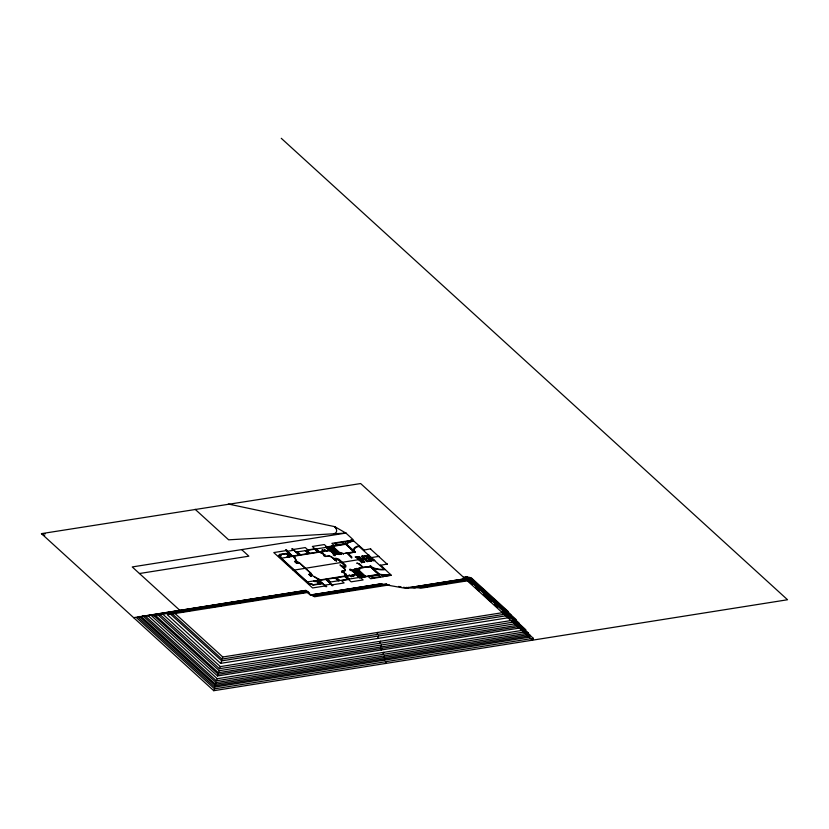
<?xml version="1.0" encoding="UTF-8"?>
<svg xmlns="http://www.w3.org/2000/svg" width="829" height="829" viewBox="0 0 829 829"><rect width="100%" height="100%" fill="white"/><g stroke="black" fill="none" stroke-linecap="round" stroke-linejoin="round"><path stroke-width="1.24" d="M174.318 613.066L171.852 613.46L221.892 659.076L222.783 657.003L503.41 612.527M308.222 592.403L167.303 614.745L220.638 663.355L221.726 660.858L507.224 615.605M160.101 614.631L219.436 668.713L220.348 666.609L511.172 620.517M155.396 615.336L218.369 672.733L219.26 670.692L515.327 623.76M306.564 591.419L151.676 615.947L217.509 675.946L218.234 674.278L518.695 626.651M305.663 590.735L145.417 616.134L216.359 680.796L217.25 678.723L522.083 630.403M215.488 684.205L216.193 682.568L528.436 633.076L527.721 634.713L215.488 684.205L141.262 616.558L305.051 590.6M137.863 617.004L214.742 687.065L215.353 685.656L527.959 636.102M213.768 690.702L214.576 688.837L533.316 638.32L532.508 640.175L360.646 483.545L41.45 533.638L213.768 690.702L787.55 599.75L281.259 138.298M344.532 541.524L352.812 540.207L363.848 549.845M358.874 570.01L359.879 567.71M363.713 550.155L370.718 548.757M379.06 556.352L293.186 570.259M383.029 576.611L391.298 575.295L380.532 565.046M380.397 565.357L387.392 563.958M376.926 634.496L377.817 632.434M377.485 638.496L378.573 635.998M379.568 643.335L380.48 641.231M380.501 647.034L381.392 644.993M381.205 649.998L381.931 648.33M382.863 654.402L383.754 652.33M383.786 657.532L384.501 655.894M384.501 660.164L385.112 658.744M385.319 663.511L386.127 661.646M311.797 574.777L309.694 575.191M355.019 568.767L363.019 576.072L359.848 576.58L356.221 573.274M370.615 566.3L371.568 567.015L369.889 566.425L370.77 566.28M350.895 539.814L353.123 539.648L345.911 533.078L132.236 566.943L179.831 610.331M139.448 573.523L248.866 556.176L241.653 549.596M344.709 541.679L352.791 540.404L353.403 540.954A31.916 14.891 23.5 0 0 346.75 543.544M353.765 541.088A31.637 14.756 23.5 0 0 346.936 543.71L325.693 547.078L330.377 551.347L333.051 550.922M286.285 553.606L289.632 553.078L279.166 554.456L280.803 555.948M326.284 547.213L331.776 546.373M336.636 545.534L338.75 545.202M286.347 553.658L289.518 553.161M326.015 547.378L295.86 552.155L298.979 555.005M286.44 554.166L287.943 554.083A1.409 0.653 23.5 0 1 287.787 554.974A1.409 0.653 23.5 0 1 289.58 555.565L288.274 555.824L289.445 556.891M286.979 554.228L287.943 554.083M280.44 555.627L278.42 555.948L309.538 584.31L311.559 583.989M278.979 556.052L280.616 555.793M279.166 556.207L281.186 555.886L279.901 554.715L285.995 553.751L286.533 554.249M324.699 549.648L324.626 549.658A2.021 0.943 23.5 0 0 324.585 550.953A2.021 0.943 23.5 0 0 322.129 550.052L323.631 551.472L294.14 556.155L296.316 560.58L293.207 556.3L281.819 558.104M328.512 549.244L333.973 548.384M288.637 556.166L287.052 556.414L287.86 557.15M328.968 549.648L331.258 549.285M332.139 549.15L334.419 548.788M329.414 550.062L331.704 549.7M332.584 549.565L334.875 549.202M287.456 556.777L289.041 556.528M329.144 550.228L289.476 556.508L286.026 553.368M320.201 551.834L323.372 551.358M326.16 550.891L329.341 550.404M324.626 549.658L326.232 551.067L329.496 550.549M329.859 550.466L332.149 550.104M333.03 549.969L335.32 549.606M330.315 550.881L332.605 550.518M333.486 550.383L335.766 550.021M333.932 550.788L336.222 550.425M323.963 555.264L324.44 556.114L323.631 555.368L325.289 555.057A2.021 0.943 23.5 0 0 322.823 554.228A2.021 0.943 23.5 0 0 323.009 552.984L321.248 553.212L319.984 552.052M331.206 551.699L333.496 551.337M334.377 551.202L336.667 550.839M331.662 552.104L333.952 551.741M334.833 551.606L337.113 551.244M332.108 552.518L334.398 552.155M335.279 552.021L337.569 551.658M332.553 552.922L334.843 552.56M335.724 552.425L338.014 552.062M333.009 553.337L335.299 552.974M336.18 552.839L338.46 552.477M333.455 553.741L335.745 553.378M336.626 553.244L338.916 552.881M333.9 554.155L336.191 553.793M337.071 553.658L339.362 553.295M336.647 554.197L334.356 554.56L326.077 547.026M337.527 554.062L339.807 553.699M337.735 554.249L336.854 554.394L330.802 548.881M340.263 554.114L337.973 554.477L331.683 548.746M353.579 551.927A1.15 0.539 23.5 0 1 354.138 551.171A1.15 0.539 23.5 0 1 355.392 552.311A1.15 0.539 23.5 0 1 353.579 551.927L344.823 553.368L354.107 552.269M294.865 561.668L296.233 561.451M295.58 562.321L297.849 561.938M296.305 562.984L299.518 562.85L311.549 573.917L308.979 574.528M335.517 560.249L333.476 558.383M333.704 558.736L338.709 559.565L345.196 565.482L345.092 566.663L342.149 566.425M334.802 559.585L338.377 559.834L344.47 565.388L344.387 566.259L342.439 566.539M366.003 555.627L361.247 556.373L367.019 561.637L371.775 560.891M369.081 555.14L367.05 555.461L372.832 560.715L374.853 560.394M343.859 567.803L341.413 565.782L341.931 566.072M310.419 575.844L311.797 575.627M357.144 568.435L356.159 568.601L365.216 576.86M358.864 568.166L360.211 568.331L358.864 568.166L359.33 568.476M369.672 566.456L360.729 567.875L369.889 566.798A1.15 0.539 23.5 0 0 371.755 567.223L379.827 574.538M356.491 568.901L354.201 569.264L360.491 574.994M354.449 569.482L353.568 569.627L359.61 575.139M353.776 569.813L351.486 570.176L359.765 577.72M354.657 569.678L356.947 569.316M351.931 570.59L354.221 570.228M355.102 570.083L357.392 569.72M342.325 572.414L344.18 572.279A2.021 0.943 23.5 0 1 344.004 573.523A2.021 0.943 23.5 0 1 346.46 574.352L344.802 574.673L346.066 575.823M344.18 572.279L341.61 571.761L342.429 572.507M352.387 570.994L354.667 570.632M355.548 570.497L357.838 570.134M352.833 571.409L355.123 571.046M356.004 570.901L358.294 570.539M353.278 571.813L355.568 571.45M356.449 571.316L358.739 570.953M353.734 572.228L356.014 571.865M356.895 571.72L359.185 571.357M354.18 572.632L356.47 572.269M357.351 572.134L359.641 571.772M354.625 573.046L356.916 572.684M357.796 572.538L360.087 572.176M357.361 573.088L354.688 573.513L359.371 577.782L380.625 574.414A31.637 14.756 23.5 0 0 390.335 574.414M358.242 572.953L360.532 572.59M355.527 573.865L357.817 573.502M358.698 573.357L360.988 572.994M375.154 571.16L379.257 574.559L371.454 567.378M307.901 581.875L319.289 580.072L313.476 576.217L320.222 579.917L349.714 575.243M355.568 574.321L352.315 574.829L353.89 576.248A2.021 0.943 23.5 0 1 351.361 575.357A2.021 0.943 23.5 0 1 351.32 576.652L350.118 575.564M355.973 574.269L358.263 573.906M359.144 573.772L361.434 573.409M346.605 575.906L349.776 575.419M352.574 574.953L355.745 574.476M314.336 581.284L315.922 581.036M355.921 574.642L316.263 580.922L319.714 584.072L322.978 583.461L319.393 583.782M356.429 574.684L358.708 574.321M359.589 574.176L361.879 573.813M316.326 581.398L314.74 581.647L313.942 580.922M356.874 575.088L359.164 574.725M360.045 574.59L362.335 574.228M318.523 583.398L319.735 583.056A1.409 0.653 23.5 0 0 317.942 582.466A1.409 0.653 23.5 0 0 318.098 581.564L316.688 581.73L315.517 580.663M357.32 575.502L362.781 574.632M309.569 583.927L311.6 583.606L312.875 584.777L318.968 583.813L318.429 583.315L319.735 583.056M309.745 584.082L311.383 583.823M359.05 577.492L328.895 582.269L325.766 579.419M359.517 577.502L364.978 576.632L359.548 577.533M369.972 575.917L372.086 575.575M319.714 584.072L312.844 585.16L311.103 583.678M322.792 583.585L325.89 586.694L326.771 586.559L324.885 585.139L330.73 584.207L332.066 585.72L332.947 585.575L329.31 582.549L331.869 584.891L344.108 582.953L341.538 580.611L348.584 579.492L351.144 581.834L363.123 579.937L360.553 577.595M382.853 576.445L390.936 575.16L390.324 574.611A31.916 14.891 23.5 0 1 380.812 574.59M133.624 617.657L305.828 590.372L310.834 594.932M182.981 611.698L185.458 611.305M187.924 610.911L190.401 610.517M209.126 607.553L211.654 607.149M214.193 606.755L216.721 606.351M219.25 605.947L221.778 605.543M234.441 603.543L236.97 603.139M239.498 602.735L242.027 602.341M250.886 600.932L253.415 600.538M255.943 600.134L258.482 599.73M261.011 599.326L263.539 598.932M266.068 598.528L268.606 598.124M271.135 597.73L273.663 597.326M287.58 595.118L290.119 594.714M292.647 594.32L295.176 593.916M297.704 593.512L300.233 593.108M302.772 592.714L305.3 592.31M381.185 583.782L310.181 595.015L305.186 590.466M311.321 594.953L381.516 583.834M311.87 595.098L382.159 583.958M313.103 595.678L386.76 584.01M312.523 595.802L386.438 584.103M337.04 592.631L339.589 592.227M342.139 591.823L344.688 591.419M347.237 591.015L349.786 590.611M352.346 590.207L354.895 589.802M357.444 589.398L359.993 588.994M362.542 588.59L365.092 588.186M377.848 586.165L380.397 585.761M389.568 584.859L314.44 596.776L311.932 594.497M463.38 577.316L467.711 576.777L525.887 629.802M464.427 577.471L466.976 577.067L528.436 633.076M468.644 578.155L471.204 577.751L508.478 611.719M465.535 579.046L410.78 587.73L408.303 587.284M467.483 579.564L413.578 588.093L409.858 587.44M425.588 586.901L428.147 586.497M440.924 584.466L443.474 584.062M446.033 583.657L448.593 583.253M462.644 581.025L465.193 580.621M468.136 580.714L420.728 588.227L415.775 587.357M221.892 659.076L505.048 614.185M220.638 663.355L508.685 617.698M219.436 668.713L514.063 622.009M218.369 672.733L516.985 625.398M217.509 675.946L520.529 627.916M216.359 680.796L523.721 632.071M214.742 687.065L529.886 637.118M343.424 533.254L345.911 533.078L334.709 526.653L228.327 504.022M345.911 533.078L228.649 539.824L195.126 509.286M333.476 558.518L336.17 558.29L339.03 559.295L345.921 565.585L345.797 567.067L342.968 567.026M334.263 559.088L335.071 559.824M315.538 581.461L314.73 580.787M45.315 533.845L41.45 533.638L44.693 535.731M287.808 556.342L288.647 557.026M299.082 562.787L296.461 563.129L294.513 561.347L295.88 561.129L297.621 562.777M412.883 587.346L415.36 587.782M406.376 587.367L408.863 587.802M398.583 586.424L401.06 586.859M403.536 587.295L407.257 587.958L465.774 578.683L472.468 584.787M380.449 583.885L405.236 588.258L465.121 578.766L465.929 576.911L533.316 638.32M352.543 549.668L353.361 549.824M352.294 549.44L353.392 549.689M299.331 562.881L311.424 573.699M469.67 577.264L516.249 619.709M470.468 578.02L511.037 615.004M468.934 577.388L519.151 623.159M470.084 579.606L472.924 582.196M476.716 585.657L490.934 598.611M496.612 603.792L500.405 607.242M503.255 609.833L511.783 617.605M516.519 621.926L519.358 624.517M466.395 577.264L530.508 635.698M512.944 621.014L514.84 622.734M466.261 578.704L470.043 582.145M488.012 598.528L489.898 600.248M494.623 604.559L496.519 606.279M512.591 620.931L517.317 625.242M475.338 587.398L479.172 590.89M482.996 594.383L491.607 602.227M494.478 604.849L497.348 607.46M502.136 611.823L509.794 618.797M512.664 621.418L516.488 624.9M520.322 628.392L528.933 636.247M370.584 549.067L387.257 564.269M368.636 555.202L374.418 560.466M368.107 555.285L373.889 560.549M367.579 555.368L373.361 560.632M365.475 555.71L371.247 560.974M364.947 555.793L370.718 561.057M362.833 556.124L368.604 561.388M362.304 556.207L368.076 561.471M361.776 556.29L367.548 561.554M346.936 543.71L344.377 541.378L331.869 543.358L334.439 545.7M380.625 574.414L383.185 576.756L370.687 578.735L368.128 576.393M346.149 543.845L354.211 551.192M345.703 543.948L353.651 551.15M345.703 543.979L349.486 547.43M350.802 548.767L352.729 550.518M371.983 568.062L373.9 569.813M353.351 551.295L345.672 544.29L332.73 546.342L341.579 554.259L340.595 554.414L331.538 546.156M370.967 567.347L378.646 574.352L365.713 576.404L357.04 568.456M358.605 556.798L364.377 562.062M358.076 556.881L363.848 562.145M353.092 552.435L349.05 553.078M368.656 566.611L364.605 567.254M357.548 556.964L363.32 562.228M357.019 557.047L362.791 562.311M356.491 557.129L362.263 562.394M355.962 557.212L361.734 562.476M355.175 556.912L359.133 556.715L364.905 561.979L361.351 562.539L361.755 562.901M347.724 553.285L351.848 557.047L351.693 558.062L347.341 553.347M363.289 567.461L359.164 563.71L356.75 563.098L358.884 563.875L362.895 567.523M347.506 553.316L351.299 556.756M359.299 564.062L363.092 567.492M343.413 553.969L343.061 553.648A2.363 1.109 23.5 0 0 339.911 552.58L341.486 554.021M357.454 568.653L359.092 570.072A2.363 1.109 23.5 0 0 359.237 568.487M339.393 554.539L331.445 547.295L328.274 547.803L331.911 551.109M326.875 546.891L324.305 544.56L312.336 546.456L314.896 548.798L307.86 549.907L305.29 547.575L293.051 549.513L295.621 551.845L292.523 548.736L291.642 548.871L293.528 550.29L287.684 551.223L286.347 549.71L285.466 549.855L288.844 552.922M322.129 550.052L323.331 551.15M349.6 575.264L351.247 576.663M320.025 551.668L321.683 553.192M345.133 574.559L346.802 576.082M316.263 548.922L319.383 551.772M346.17 576.186L349.299 579.036M315.735 549.005L318.854 551.855M345.641 576.269L348.771 579.119M315.207 549.088L318.326 551.938M345.113 576.352L348.242 579.202M314.678 549.171L317.797 552.021M344.584 576.435L347.714 579.284M306.751 550.425L309.88 553.275M336.667 577.689L339.797 580.538M306.222 550.508L309.352 553.357M336.139 577.772L339.268 580.621M305.694 550.591L308.823 553.451M335.61 577.854L338.74 580.714M305.165 550.684L308.295 553.534M335.082 577.948L338.211 580.797M297.435 551.907L300.647 554.829M327.268 579.098L330.481 582.02M296.906 551.99L300.481 555.15M326.564 578.911L329.952 582.103M296.388 552.073L299.507 554.922M326.294 579.336L329.424 582.186M292.647 556.01L286.544 550.539L273.777 552.57L312.595 587.948L325.362 585.916L319.434 580.424M288.989 553.244L292.119 556.093M318.906 580.507L322.035 583.357M288.461 553.326L291.59 556.176M297.062 561.316L298.502 562.632M311.176 574.186L312.616 575.492M318.377 580.59L321.507 583.44M296.627 561.388L298.067 562.704M310.74 574.248L312.181 575.564M310.295 574.321L312.15 575.948L310.771 576.165L308.813 574.383L311.258 573.741M295.746 561.523L297.186 562.839M309.859 574.393L311.3 575.709M295.3 561.596L296.741 562.912M309.414 574.456L310.854 575.772M278.803 555.886L309.922 584.248M307.518 591.253L309.186 592.766M174.629 613.118L222.783 657.003M170.297 613.978L221.726 660.858M162.93 614.279L220.348 666.609M158.194 615.035L219.26 670.692M153.355 615.149L218.234 674.278M148.204 615.792L217.25 678.723M142.93 615.792L216.193 682.568M139.427 616.444L215.353 685.656M136.339 617.532L214.576 688.837M333.973 533.762A12.238 5.71 23.5 0 0 334.709 526.653A16.456 6.487 24.7 0 1 335.973 528.519M353.973 550.974A17.222 8.031 23.5 0 1 359.019 546.435L384.034 569.243A17.222 8.031 23.5 0 1 372.003 567.409M353.278 550.342A17.989 8.394 23.5 0 1 359.061 545.907M369.941 566.839A1.15 0.539 23.5 0 1 370.501 566.083A1.15 0.539 23.5 0 1 371.755 567.223M385.05 569.596A17.989 8.394 23.5 0 1 372.698 568.041M336.387 560.995L331.196 556.891L329.279 556.207L325.279 556.466L329.082 555.865L331.434 556.694L336.387 560.995M344.563 568.456L345.351 570.684L341.548 571.285L344.833 570.393L344.926 569.399L339.983 564.891L344.563 568.456M351.734 570.269L351.683 570.404A1.15 0.539 23.5 0 1 350.004 570.134A1.15 0.539 23.5 0 1 350.087 569.222A1.15 0.539 23.5 0 1 351.703 570.114L351.734 570.269M342.564 542.176L334.647 543.43L336.377 545.016L344.294 543.751L342.564 542.176M332.522 546.363L333.144 546.933L332.522 546.363M293.756 556.207L294.678 557.43L293.756 556.207M354.408 551.368L353.527 551.513L355.206 552.104L354.408 551.368M343.942 553.513L342.978 553.658L343.942 553.513M319.839 579.979L318.212 578.88L319.839 579.979M364.905 575.875L365.537 576.445L364.905 575.875M378.687 575.098L370.76 576.352L372.501 577.937L380.418 576.673L378.687 575.098M334.346 554.435L334.066 554.352A1.15 0.539 23.5 0 0 333.393 554.995A1.15 0.539 23.5 0 0 335.144 555.606A1.15 0.539 23.5 0 0 334.626 554.549L334.346 554.435"/></g></svg>
